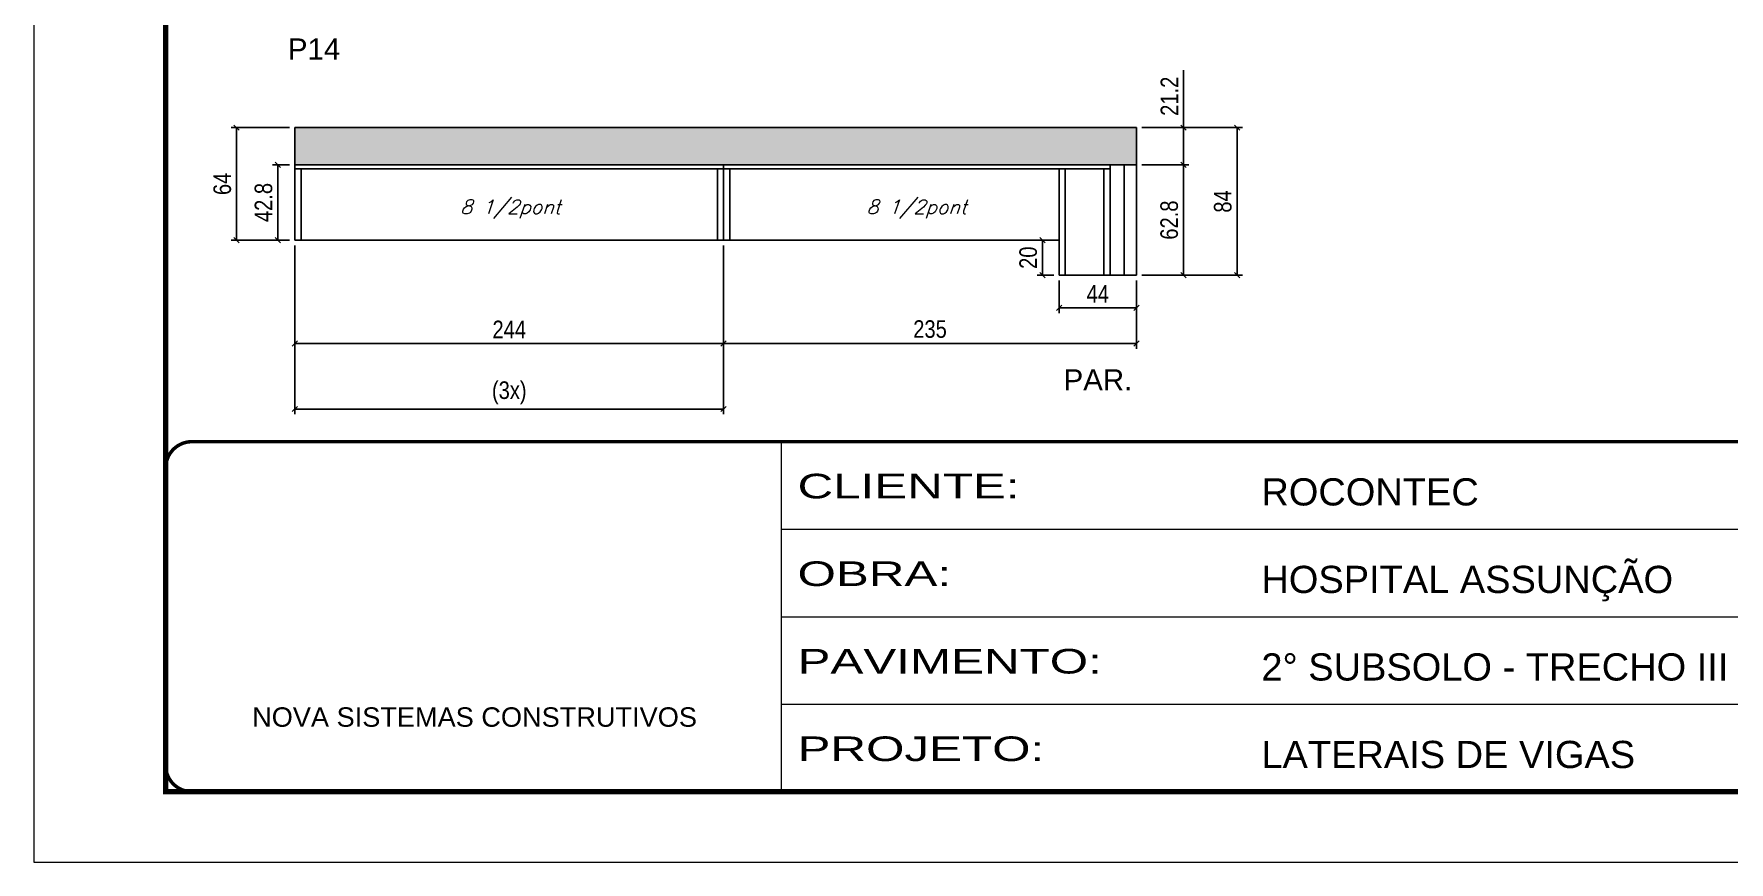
# Model space of a CAD drawing. Extents: x 137137 to 143418, y 10464 to 34486.
# Drawn here: x 140321 to 141286, y 32287 to 32758 of the extents above; entities that cross this region are included whole.
import ezdxf

# ---------------------------------------------------------------- set-up
doc = ezdxf.new("R2010")
doc.units = 0
doc.linetypes.add('CONTINUO', pattern=[0])
doc.linetypes.add('DASHED', pattern=[0.75, 0.5, -0.25])
doc.layers.add('00-FELIPE', color=2, linetype='Continuous', lineweight=13, plot=False)
for name, color, linetype in [('5', 5, 'Continuous'), ('COTA', 241, 'Continuous'), ('cotas', 4, 'Continuous'), ('Painéis', 200, 'Continuous'), ('SARR_2.2x7', 40, 'Continuous'), ('SARR_3.5x7', 81, 'Continuous'), ('texto', 7, 'Continuous')]:
    doc.layers.add(name, color=color, linetype=linetype)
doc.layers.add('Folhas', color=255, linetype='Continuous', lineweight=9)
doc.layers.add('SARRAFO DE PRESSAO', color=251, linetype='DASHED', lineweight=9)
doc.styles.add('ARIAL', font='arial.ttf')
doc.styles.add('COTA TECNICA', font='techl___.ttf', dxfattribs={"height": 10})
doc.styles.add('Romans', font='romans.shx')
doc.styles.get("Standard").update_dxf_attribs({"font": 'arial.ttf'})
doc.styles.add('Tecnologia', font='')
doc.styles.get('Tecnologia').set_extended_font_data('Forgotten Futurist')
doc.dimstyles.new('PAINEL', dxfattribs={"dimtxt": 10, "dimasz": 3, "dimexe": 3, "dimexo": 3, "dimgap": 3, "dimtad": 1, "dimdec": 1, "dimzin": 12, "dimdsep": 46, "dimtxsty": 'COTA TECNICA', "dimblk1": 'OBLIQUE', "dimblk2": 'OBLIQUE', "dimsah": 1, "dimcen": 0.9, "dimclrd": 4, "dimclre": 4, "dimclrt": 240, "dimadec": 1, "dimazin": 3, "dimtfac": 1, "dimtdec": 1, "dimtmove": 0, "dimatfit": 3, "dimfxl": 1, "dimtolj": 1, "dimtzin": 12, "dimarcsym": 0})

# ---------------------------------------------------------------- blocks, each defined once
blk = doc.blocks.new('_Oblique')
at = {"color": 0, "linetype": 'ByBlock', "lineweight": -2}
blk.add_line((-0.5, -0.5), (0.5, 0.5), dxfattribs=at)
blk = doc.blocks.new('*D719')
at = {"layer": 'cotas', "color": 4, "linetype": 'ByBlock', "lineweight": -2, "transparency": 16777216}
for p, q in [((140901.37, 32641.13), (140891.88, 32641.13)), ((140894.88, 32621.13), (140894.88, 32641.13)), ((140901.37, 32621.13), (140891.88, 32621.13))]:
    blk.add_line(p, q, dxfattribs=at)
at = {"layer": 'Defpoints', "color": 0, "linetype": 'ByBlock', "transparency": 16777216}
for p in [(140894.88, 32641.13), (140904.37, 32641.13), (140904.37, 32621.13)]:
    blk.add_point(p, dxfattribs=at)
at = {"layer": 'cotas', "color": 4, "linetype": 'ByBlock', "lineweight": -2, "transparency": 16777216, "xscale": 3, "yscale": 3, "zscale": 3}
for p, rotation in [((140894.88, 32641.13), 90), ((140894.88, 32621.13), 270)]:
    blk.add_blockref('_Oblique', p, dxfattribs=dict(at, rotation=rotation))
at = {"layer": 'cotas', "color": 240, "linetype": 'ByBlock', "transparency": 16777216, "insert": (140886.78, 32631.13), "char_height": 10, "attachment_point": 5, "rotation": 90, "style": 'COTA TECNICA'}
blk.add_mtext('\\A1;20', dxfattribs=at)
blk = doc.blocks.new('*D720')
at = {"layer": 'cotas', "color": 4, "linetype": 'ByBlock', "lineweight": -2, "transparency": 16777216}
for p, q in [((140951.37, 32683.93), (140978.18, 32683.93)), ((140975.18, 32683.93), (140975.18, 32621.13)), ((140951.37, 32621.13), (140978.18, 32621.13))]:
    blk.add_line(p, q, dxfattribs=at)
at = {"layer": 'Defpoints', "color": 0, "linetype": 'ByBlock', "transparency": 16777216}
for p in [(140948.37, 32683.93), (140948.37, 32621.13), (140975.18, 32621.13)]:
    blk.add_point(p, dxfattribs=at)
at = {"layer": 'cotas', "color": 4, "linetype": 'ByBlock', "lineweight": -2, "transparency": 16777216, "xscale": 3, "yscale": 3, "zscale": 3}
for p, rotation in [((140975.18, 32683.93), 90), ((140975.18, 32621.13), 270)]:
    blk.add_blockref('_Oblique', p, dxfattribs=dict(at, rotation=rotation))
at = {"layer": 'cotas', "color": 240, "linetype": 'ByBlock', "transparency": 16777216, "insert": (140967.05, 32652.53), "char_height": 10, "attachment_point": 5, "rotation": 90, "style": 'COTA TECNICA'}
blk.add_mtext('\\A1;62.8', dxfattribs=at)
blk = doc.blocks.new('*D194')
at = {"layer": 'cotas', "color": 4, "linetype": 'ByBlock', "lineweight": -2, "transparency": 16777216}
for p, q in [((140951.37, 32705.13), (141008.64, 32705.13)), ((141005.64, 32705.13), (141005.64, 32621.13)), ((140951.37, 32621.13), (141008.64, 32621.13))]:
    blk.add_line(p, q, dxfattribs=at)
at = {"layer": 'Defpoints', "color": 0, "linetype": 'ByBlock', "transparency": 16777216}
for p in [(140948.37, 32705.13), (140948.37, 32621.13), (141005.64, 32621.13)]:
    blk.add_point(p, dxfattribs=at)
at = {"layer": 'cotas', "color": 4, "linetype": 'ByBlock', "lineweight": -2, "transparency": 16777216, "xscale": 3, "yscale": 3, "zscale": 3}
for p, rotation in [((141005.64, 32705.13), 90), ((141005.64, 32621.13), 270)]:
    blk.add_blockref('_Oblique', p, dxfattribs=dict(at, rotation=rotation))
at = {"layer": 'cotas', "color": 240, "linetype": 'ByBlock', "transparency": 16777216, "insert": (140997.54, 32663.13), "char_height": 10, "attachment_point": 5, "rotation": 90, "style": 'COTA TECNICA'}
blk.add_mtext('\\A1;84', dxfattribs=at)
blk = doc.blocks.new('9999999999')
at = {"color": 30, "linetype": 'CONTINUO'}
for p, q in [((98564.56, 34230.21), (98564.56, 34429.45)), ((98564.56, 34379.64), (99583.98, 34379.64)), ((98564.56, 34329.83), (99487.98, 34329.83)), ((98564.56, 34280.02), (99487.98, 34280.02))]:
    blk.add_line(p, q, dxfattribs=at)
at = {"color": 30, "linetype": 'CONTINUO', "const_width": 2}
blk.add_lwpolyline([(99583.98, 34230.21), (99583.98, 34414.45, 0.414214), (99568.98, 34429.45), (98228.98, 34429.45, 0.414214), (98213.98, 34414.45), (98213.98, 34245.21, 0.414214), (98228.98, 34230.21), (99583.98, 34230.21)], format="xyb", dxfattribs=at)
at = {"layer": 'Folhas'}
blk.add_lwpolyline([(98138.98, 34190.21), (99623.98, 34190.21), (99623.98, 35240.21), (98138.98, 35240.21)], close=True, dxfattribs=at)
at = {"layer": 'Folhas', "color": 30, "const_width": 3}
blk.add_lwpolyline([(98213.98, 34230.21), (99583.98, 34230.21), (99583.98, 35200.21), (98213.98, 35200.21)], close=True, dxfattribs=at)
at = {"color": 7, "linetype": 'Continuous', "ltscale": 5, "style": 'ARIAL'}
for s, height, p in [('ROCONTEC', 15.483, (98837.68, 34393.13)), ('HOSPITAL ASSUNÇÃO', 15.4829, (98837.68, 34343.32)), ('2° SUBSOLO - TRECHO III', 15.4829, (98837.68, 34293.51)), ('NOVA SISTEMAS CONSTRUTIVOS', 11.0592, (98263.19, 34267.21)), ('LATERAIS DE VIGAS', 15.4829, (98837.68, 34243.7))]:
    blk.add_text(s, height=height, dxfattribs=at).set_placement(p)
at = {"layer": 'Folhas', "color": 7, "style": 'Tecnologia', "width": 1.5}
for s, p in [('CLIENTE:', (98573.65, 34397.17)), ('OBRA:', (98573.65, 34347.31)), ('PAVIMENTO:', (98573.65, 34297.5)), ('PROJETO:', (98573.65, 34247.69))]:
    blk.add_text(s, height=14, dxfattribs=at).set_placement(p)
blk = doc.blocks.new('*D468')
at = {"layer": 'COTA', "color": 4, "linetype": 'ByBlock', "lineweight": -2, "transparency": 16777216}
for p, q in [((140904.37, 32618.13), (140904.37, 32599.52)), ((140948.37, 32618.13), (140948.37, 32599.52)), ((140904.37, 32602.52), (140948.37, 32602.52))]:
    blk.add_line(p, q, dxfattribs=at)
at = {"layer": 'Defpoints', "color": 0, "linetype": 'ByBlock', "transparency": 16777216}
for p in [(140904.37, 32621.13), (140948.37, 32621.13), (140948.37, 32602.52)]:
    blk.add_point(p, dxfattribs=at)
at = {"layer": 'COTA', "color": 4, "linetype": 'ByBlock', "lineweight": -2, "transparency": 16777216, "xscale": 3, "yscale": 3, "zscale": 3, "rotation": 180}
blk.add_blockref('_Oblique', (140904.37, 32602.52), dxfattribs=at)
at = {"layer": 'COTA', "color": 4, "linetype": 'ByBlock', "lineweight": -2, "transparency": 16777216, "xscale": 3, "yscale": 3, "zscale": 3}
blk.add_blockref('_Oblique', (140948.37, 32602.52), dxfattribs=at)
at = {"layer": 'COTA', "color": 240, "linetype": 'ByBlock', "transparency": 16777216, "insert": (140926.37, 32610.59), "char_height": 10, "attachment_point": 5, "style": 'COTA TECNICA'}
blk.add_mtext('\\A1;44', dxfattribs=at)
blk = doc.blocks.new('*D490')
at = {"layer": 'COTA', "color": 4, "linetype": 'ByBlock', "lineweight": -2, "transparency": 16777216}
for p, q in [((140469.37, 32638.13), (140469.37, 32579.25)), ((140713.37, 32638.13), (140713.37, 32579.25)), ((140469.37, 32582.25), (140713.37, 32582.25))]:
    blk.add_line(p, q, dxfattribs=at)
at = {"layer": 'Defpoints', "color": 0, "linetype": 'ByBlock', "transparency": 16777216}
for p in [(140469.37, 32641.13), (140713.37, 32641.13), (140713.37, 32582.25)]:
    blk.add_point(p, dxfattribs=at)
at = {"layer": 'COTA', "color": 4, "linetype": 'ByBlock', "lineweight": -2, "transparency": 16777216, "xscale": 3, "yscale": 3, "zscale": 3, "rotation": 180}
blk.add_blockref('_Oblique', (140469.37, 32582.25), dxfattribs=at)
at = {"layer": 'COTA', "color": 4, "linetype": 'ByBlock', "lineweight": -2, "transparency": 16777216, "xscale": 3, "yscale": 3, "zscale": 3}
blk.add_blockref('_Oblique', (140713.37, 32582.25), dxfattribs=at)
at = {"layer": 'COTA', "color": 240, "linetype": 'ByBlock', "transparency": 16777216, "insert": (140591.37, 32590.32), "char_height": 10, "attachment_point": 5, "style": 'COTA TECNICA'}
blk.add_mtext('\\A1;244', dxfattribs=at)
blk = doc.blocks.new('*D491')
at = {"layer": 'COTA', "color": 4, "linetype": 'ByBlock', "lineweight": -2, "transparency": 16777216}
for p, q in [((140713.37, 32638.13), (140713.37, 32579.25)), ((140948.37, 32618.13), (140948.37, 32579.25)), ((140713.37, 32582.25), (140948.37, 32582.25))]:
    blk.add_line(p, q, dxfattribs=at)
at = {"layer": 'Defpoints', "color": 0, "linetype": 'ByBlock', "transparency": 16777216}
for p in [(140713.37, 32641.13), (140948.37, 32621.13), (140948.37, 32582.25)]:
    blk.add_point(p, dxfattribs=at)
at = {"layer": 'COTA', "color": 4, "linetype": 'ByBlock', "lineweight": -2, "transparency": 16777216, "xscale": 3, "yscale": 3, "zscale": 3, "rotation": 180}
blk.add_blockref('_Oblique', (140713.37, 32582.25), dxfattribs=at)
at = {"layer": 'COTA', "color": 4, "linetype": 'ByBlock', "lineweight": -2, "transparency": 16777216, "xscale": 3, "yscale": 3, "zscale": 3}
blk.add_blockref('_Oblique', (140948.37, 32582.25), dxfattribs=at)
at = {"layer": 'COTA', "color": 240, "linetype": 'ByBlock', "transparency": 16777216, "insert": (140830.87, 32590.47), "char_height": 10, "attachment_point": 5, "style": 'COTA TECNICA'}
blk.add_mtext('\\A1;235', dxfattribs=at)
blk = doc.blocks.new('*D492')
at = {"layer": 'COTA', "color": 4, "linetype": 'ByBlock', "lineweight": -2, "transparency": 16777216}
for p, q in [((140469.37, 32638.13), (140469.37, 32542.02)), ((140713.37, 32638.13), (140713.37, 32542.02)), ((140469.37, 32545.02), (140713.37, 32545.02))]:
    blk.add_line(p, q, dxfattribs=at)
at = {"layer": 'Defpoints', "color": 0, "linetype": 'ByBlock', "transparency": 16777216}
for p in [(140469.37, 32641.13), (140713.37, 32641.13), (140713.37, 32545.02)]:
    blk.add_point(p, dxfattribs=at)
at = {"layer": 'COTA', "color": 4, "linetype": 'ByBlock', "lineweight": -2, "transparency": 16777216, "xscale": 3, "yscale": 3, "zscale": 3, "rotation": 180}
blk.add_blockref('_Oblique', (140469.37, 32545.02), dxfattribs=at)
at = {"layer": 'COTA', "color": 4, "linetype": 'ByBlock', "lineweight": -2, "transparency": 16777216, "xscale": 3, "yscale": 3, "zscale": 3}
blk.add_blockref('_Oblique', (140713.37, 32545.02), dxfattribs=at)
at = {"layer": 'COTA', "color": 240, "linetype": 'ByBlock', "transparency": 16777216, "insert": (140591.37, 32554.24), "char_height": 10, "attachment_point": 5, "style": 'COTA TECNICA'}
blk.add_mtext('\\A1;(3x)', dxfattribs=at)
blk = doc.blocks.new('*D878')
at = {"layer": 'cotas', "color": 4, "linetype": 'ByBlock', "lineweight": -2, "transparency": 16777216}
for p, q in [((140466.37, 32683.93), (140456.61, 32683.93)), ((140459.61, 32683.93), (140459.61, 32641.13)), ((140466.37, 32641.13), (140456.61, 32641.13))]:
    blk.add_line(p, q, dxfattribs=at)
at = {"layer": 'Defpoints', "color": 0, "linetype": 'ByBlock', "transparency": 16777216}
for p in [(140469.37, 32683.93), (140459.61, 32641.13), (140469.37, 32641.13)]:
    blk.add_point(p, dxfattribs=at)
at = {"layer": 'cotas', "color": 4, "linetype": 'ByBlock', "lineweight": -2, "transparency": 16777216, "xscale": 3, "yscale": 3, "zscale": 3}
for p, rotation in [((140459.61, 32683.93), 90), ((140459.61, 32641.13), 270)]:
    blk.add_blockref('_Oblique', p, dxfattribs=dict(at, rotation=rotation))
at = {"layer": 'cotas', "color": 240, "linetype": 'ByBlock', "transparency": 16777216, "insert": (140451.52, 32662.53), "char_height": 10, "attachment_point": 5, "rotation": 90, "style": 'COTA TECNICA'}
blk.add_mtext('\\A1;42.8', dxfattribs=at)
blk = doc.blocks.new('*D877')
at = {"layer": 'cotas', "color": 4, "linetype": 'ByBlock', "lineweight": -2, "transparency": 16777216}
for p, q in [((140466.37, 32705.13), (140433.15, 32705.13)), ((140436.15, 32705.13), (140436.15, 32641.13)), ((140466.37, 32641.13), (140433.15, 32641.13))]:
    blk.add_line(p, q, dxfattribs=at)
at = {"layer": 'Defpoints', "color": 0, "linetype": 'ByBlock', "transparency": 16777216}
for p in [(140469.37, 32705.13), (140436.15, 32641.13), (140469.37, 32641.13)]:
    blk.add_point(p, dxfattribs=at)
at = {"layer": 'cotas', "color": 4, "linetype": 'ByBlock', "lineweight": -2, "transparency": 16777216, "xscale": 3, "yscale": 3, "zscale": 3}
for p, rotation in [((140436.15, 32705.13), 90), ((140436.15, 32641.13), 270)]:
    blk.add_blockref('_Oblique', p, dxfattribs=dict(at, rotation=rotation))
at = {"layer": 'cotas', "color": 240, "linetype": 'ByBlock', "transparency": 16777216, "insert": (140428.05, 32673.13), "char_height": 10, "attachment_point": 5, "rotation": 90, "style": 'COTA TECNICA'}
blk.add_mtext('\\A1;64', dxfattribs=at)
blk = doc.blocks.new('*D933')
at = {"layer": '00-FELIPE', "color": 4, "lineweight": -2, "transparency": 16777216}
for p, q in [((140975.18, 32705.13), (140975.18, 32737.86)), ((140951.37, 32705.13), (140978.18, 32705.13)), ((140975.18, 32683.93), (140975.18, 32705.13)), ((140951.37, 32683.93), (140978.18, 32683.93))]:
    blk.add_line(p, q, dxfattribs=at)
at = {"layer": 'Defpoints', "color": 0, "transparency": 16777216}
for p in [(140948.37, 32705.13), (140975.18, 32705.13), (140948.37, 32683.93)]:
    blk.add_point(p, dxfattribs=at)
at = {"layer": '00-FELIPE', "color": 4, "lineweight": -2, "transparency": 16777216, "xscale": 3, "yscale": 3, "zscale": 3}
for p, rotation in [((140975.18, 32705.13), 90), ((140975.18, 32683.93), 270)]:
    blk.add_blockref('_Oblique', p, dxfattribs=dict(at, rotation=rotation))
at = {"layer": '00-FELIPE', "color": 240, "transparency": 16777216, "insert": (140967.12, 32722.99), "char_height": 10, "attachment_point": 5, "rotation": 90, "style": 'COTA TECNICA'}
blk.add_mtext('\\A1;21.2', dxfattribs=at)

msp = doc.modelspace()

# ---------------------------------------------------------------- hatches: boundary and pattern name
at = {"layer": 'COTA', "linetype": 'ByBlock'}
h = msp.add_hatch(dxfattribs=at)
h.set_pattern_fill('AR-CONC', color=256, scale=0.03)
h.set_pattern_definition([(50, (-1896.0617, -100.9385), (5.46554007, -0.47817257), [0.5715, -6.2865]), (355, (-1896.0617, -100.9385), (-1.05730264, 5.73170536), [0.4572, -5.02921753]), (100.4514447, (-1895.606, -100.9784), (4.40823741, 5.25353256), [0.48570026, -5.34270734]), (46.1842, (-1896.062, -99.4145), (8.13237123, -1.26126984), [0.85725, -9.42975]), (96.6355576, (-1895.384, -99.52), (7.12212402, 7.42278374), [0.7285507, -8.01406824]), (351.184151, (-1896.062, -99.4145), (7.122124, 7.42278374), [0.685799, -7.54379196]), (21, (-1895.2997, -99.7955), (4.54843174, -3.06795595), [0.5715, -6.2865]), (326, (-1895.2997, -99.7955), (1.85406085, 5.52563898), [0.4572, -5.0292]), (71.451445, (-1894.9207, -100.051), (6.40249258, 2.45768307), [0.48570026, -5.34269813]), (37.5, (-1896.0617, -100.9385), (0.092658098, 2.536651166), [0, -4.96824, 0, -5.1054, 0, -5.04825]), (7.5, (-1896.0617, -100.9385), (2.004589875, 3.005417245), [0, -2.91084, 0, -4.85394, 0, -1.92405]), (327.5, (-1897.761, -100.9385), (4.067717855, -0.17186232), [0, -1.905, 0, -5.9436, 0, -7.8867]), (317.5, (-1898.523, -100.9385), (4.44387544, 0.76279473), [0, -2.4765, 0, -3.94716, 0, -5.6007])])
h.paths.add_polyline_path([(140948.37, 32683.93), (140948.37, 32705.13), (140469.37, 32705.13), (140469.37, 32683.93)])

# ---------------------------------------------------------------- linework, layer by layer
for p, q in [((140469.37, 32705.13), (140948.37, 32705.13)), ((140469.37, 32683.93), (140469.37, 32705.13)), ((140948.37, 32683.93), (140948.37, 32705.13))]:
    msp.add_line(p, q, dxfattribs=at)
at = {"layer": 'Painéis', "linetype": 'ByBlock'}
for p, q in [((140469.37, 32683.93), (140948.37, 32683.93)), ((140469.37, 32641.13), (140469.37, 32683.93)), ((140713.37, 32641.13), (140713.37, 32683.93)), ((140948.37, 32683.93), (140948.37, 32621.13)), ((140904.37, 32641.13), (140469.37, 32641.13)), ((140904.37, 32641.13), (140904.37, 32621.13)), ((140904.37, 32621.13), (140948.37, 32621.13))]:
    msp.add_line(p, q, dxfattribs=at)
at = {"layer": 'SARR_2.2x7', "linetype": 'Continuous'}
for p, q in [((140941.37, 32683.93), (140941.37, 32621.13)), ((140469.37, 32681.73), (140713.37, 32681.73)), ((140713.37, 32681.73), (140933.37, 32681.73))]:
    msp.add_line(p, q, dxfattribs=at)
at = {"layer": 'SARR_3.5x7'}
for p, q in [((140933.37, 32683.93), (140933.37, 32621.13)), ((140472.87, 32681.73), (140472.87, 32641.13)), ((140709.87, 32681.73), (140709.87, 32641.13)), ((140716.87, 32681.73), (140716.87, 32641.13)), ((140904.37, 32681.73), (140904.37, 32621.13)), ((140907.87, 32681.73), (140907.87, 32621.13)), ((140929.87, 32681.73), (140929.87, 32621.13))]:
    msp.add_line(p, q, dxfattribs=at)

# ---------------------------------------------------------------- block references
at = {"layer": 'SARRAFO DE PRESSAO', "color": 6, "linetype": 'ByBlock'}
msp.add_blockref('9999999999', (42181.81, -1903), dxfattribs=at)

# ---------------------------------------------------------------- texts
at = {"layer": '5', "linetype": 'Continuous'}
for s, p in [('P14', (140465.35, 32743.89)), ('PAR.', (140906.89, 32555.62))]:
    msp.add_text(s, height=12, rotation=0.00004, dxfattribs=at).set_placement(p)
at = {"layer": 'texto', "color": 2, "char_height": 8, "attachment_point": 5, "style": 'Romans'}
for insert in [(140592, 32658.78), (140823.21, 32658.78)]:
    msp.add_mtext('{\\Q19;\\C256;8 1/2pont}', dxfattribs=dict(at, insert=insert))

# ---------------------------------------------------------------- dimensions: what is measured, and where the dimension line sits
at = {"layer": '00-FELIPE'}
dim = msp.add_linear_dim(base=(140975.18, 32705.13), p1=(140948.37, 32683.93), p2=(140948.37, 32705.13), angle=90, dimstyle='PAINEL', dxfattribs=at)
dim.commit()
dim.dimension.update_dxf_attribs({"geometry": '*D933', "text_midpoint": (140967.12, 32722.99)})
at = {"layer": 'COTA', "linetype": 'ByBlock'}
for base, p1, p2, picture, middle in [((140713.37, 32582.25), (140469.37, 32641.13), (140713.37, 32641.13), '*D490', (140591.37, 32590.32)), ((140948.37, 32602.52), (140904.37, 32621.13), (140948.37, 32621.13), '*D468', (140926.37, 32610.59))]:
    dim = msp.add_linear_dim(base=base, p1=p1, p2=p2, dimstyle='PAINEL', dxfattribs=at)
    dim.commit()
    dim.dimension.update_dxf_attribs({"geometry": picture, "text_midpoint": middle})
dim = msp.add_linear_dim(base=(140713.37, 32545.02), p1=(140469.37, 32641.13), p2=(140713.37, 32641.13), text='(3x)', dimstyle='PAINEL', dxfattribs=at)
dim.commit()
dim.dimension.update_dxf_attribs({"geometry": '*D492', "text_midpoint": (140591.37, 32554.24)})
dim = msp.add_linear_dim(base=(140948.37, 32582.25), p1=(140713.37, 32641.13), p2=(140948.37, 32621.13), dimstyle='PAINEL', override={"dimtmove": 1}, dxfattribs=at)
dim.commit()
dim.dimension.update_dxf_attribs({"geometry": '*D491', "text_midpoint": (140830.87, 32590.47)})
at = {"layer": 'cotas', "linetype": 'ByBlock'}
for base, p1, p2, picture, middle in [((140436.15, 32641.13), (140469.37, 32705.13), (140469.37, 32641.13), '*D877', (140428.05, 32673.13)), ((141005.64, 32621.13), (140948.37, 32705.13), (140948.37, 32621.13), '*D194', (140997.54, 32663.13)), ((140459.61, 32641.13), (140469.37, 32683.93), (140469.37, 32641.13), '*D878', (140451.52, 32662.53)), ((140975.18, 32621.13), (140948.37, 32683.93), (140948.37, 32621.13), '*D720', (140967.05, 32652.53))]:
    dim = msp.add_linear_dim(base=base, p1=p1, p2=p2, angle=90, dimstyle='PAINEL', dxfattribs=at)
    dim.commit()
    dim.dimension.update_dxf_attribs({"geometry": picture, "text_midpoint": middle})
dim = msp.add_linear_dim(base=(140894.88, 32641.13), p1=(140904.37, 32621.13), p2=(140904.37, 32641.13), angle=90, dimstyle='PAINEL', dxfattribs=at)
dim.commit()
dim.dimension.update_dxf_attribs({"geometry": '*D719', "text_midpoint": (140894.88, 32631.13), "dimtype": 160})

doc.saveas('drawing.dxf')
